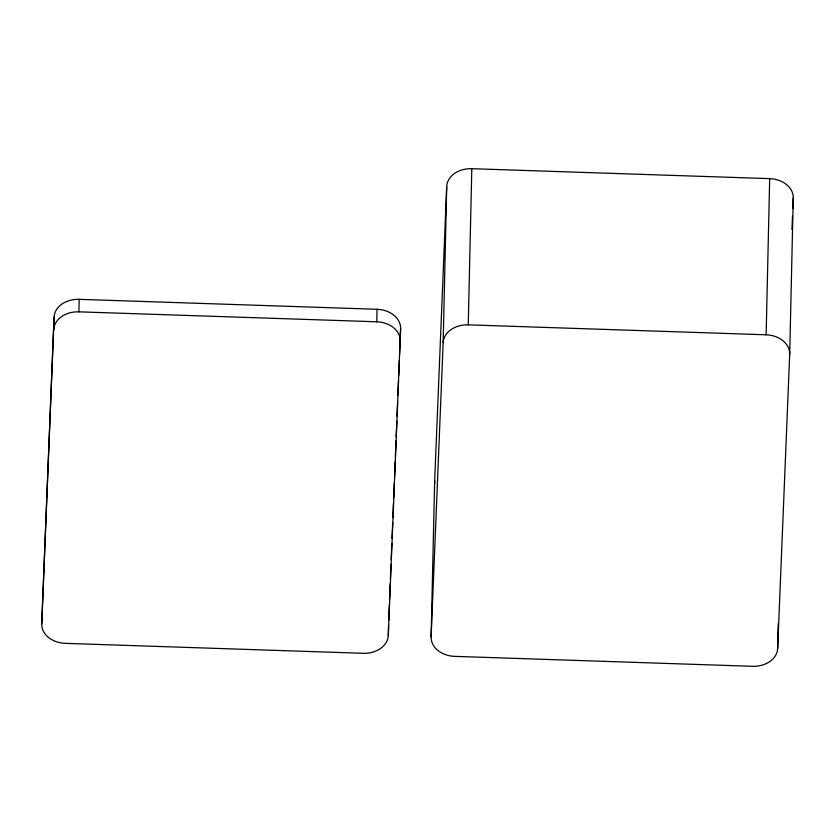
<?xml version="1.0" encoding="UTF-8"?>
<svg xmlns="http://www.w3.org/2000/svg" width="835" height="835" viewBox="0 0 835 835"><rect width="100%" height="100%" fill="white"/><g stroke="black" fill="none" stroke-linecap="round" stroke-linejoin="round"><path stroke-width="1.25" d="M41.75 623.87L54.066 317.196A24.351 18.683 1.3 0 1 79.168 299.337L377.044 309.294A24.351 18.683 1.3 0 1 400.612 328.771L388.296 635.445A24.351 18.683 1.3 0 1 363.194 653.304L65.318 643.347A24.351 18.683 1.3 0 1 41.75 623.87L54.066 317.196M53.784 329.689A24.351 18.683 1.3 0 1 78.887 311.831L79.168 299.337M400.33 341.264A24.351 18.683 1.3 0 0 376.762 321.788L377.044 309.294M388.296 635.445L388.525 625.457M431.121 636.886L434.67 480.72L446.704 186.539A24.351 18.683 1.3 0 1 471.806 168.691L769.682 178.638A24.351 18.683 1.3 0 1 793.25 198.114L789.701 354.28L777.667 648.461A24.351 18.683 1.3 0 1 752.575 666.309L454.699 656.362A24.351 18.683 1.3 0 1 431.121 636.886L443.166 342.694L446.704 186.539M443.166 342.694A24.351 18.683 1.3 0 1 468.258 324.846L471.806 168.691M789.701 354.28A24.351 18.683 1.3 0 0 766.133 334.793L769.682 178.638M777.667 648.461L778.23 623.735M388.682 620.353L389.319 604.738M389.538 599.53L390.175 583.905M390.394 578.697L390.978 564.376M391.187 559.179L391.824 543.554M392.043 538.345L392.68 522.731M392.888 517.523L393.473 503.202M393.692 497.994L394.329 482.369M394.537 477.171L395.185 461.546M395.393 456.338L396.03 440.723M396.197 436.809L396.834 421.195M397.042 415.987L397.627 401.666M397.898 395.164L398.483 380.844M398.692 375.635L399.339 360.01M399.548 354.802L400.184 339.187M400.403 333.979L400.612 328.771M791.977 229.364L792.509 216.338M792.822 208.531L793.25 198.114M78.887 311.831L376.762 321.788M468.258 324.846L766.133 334.793M434.774 483.173A24.351 18.683 1.3 0 1 434.67 480.72"/></g></svg>
